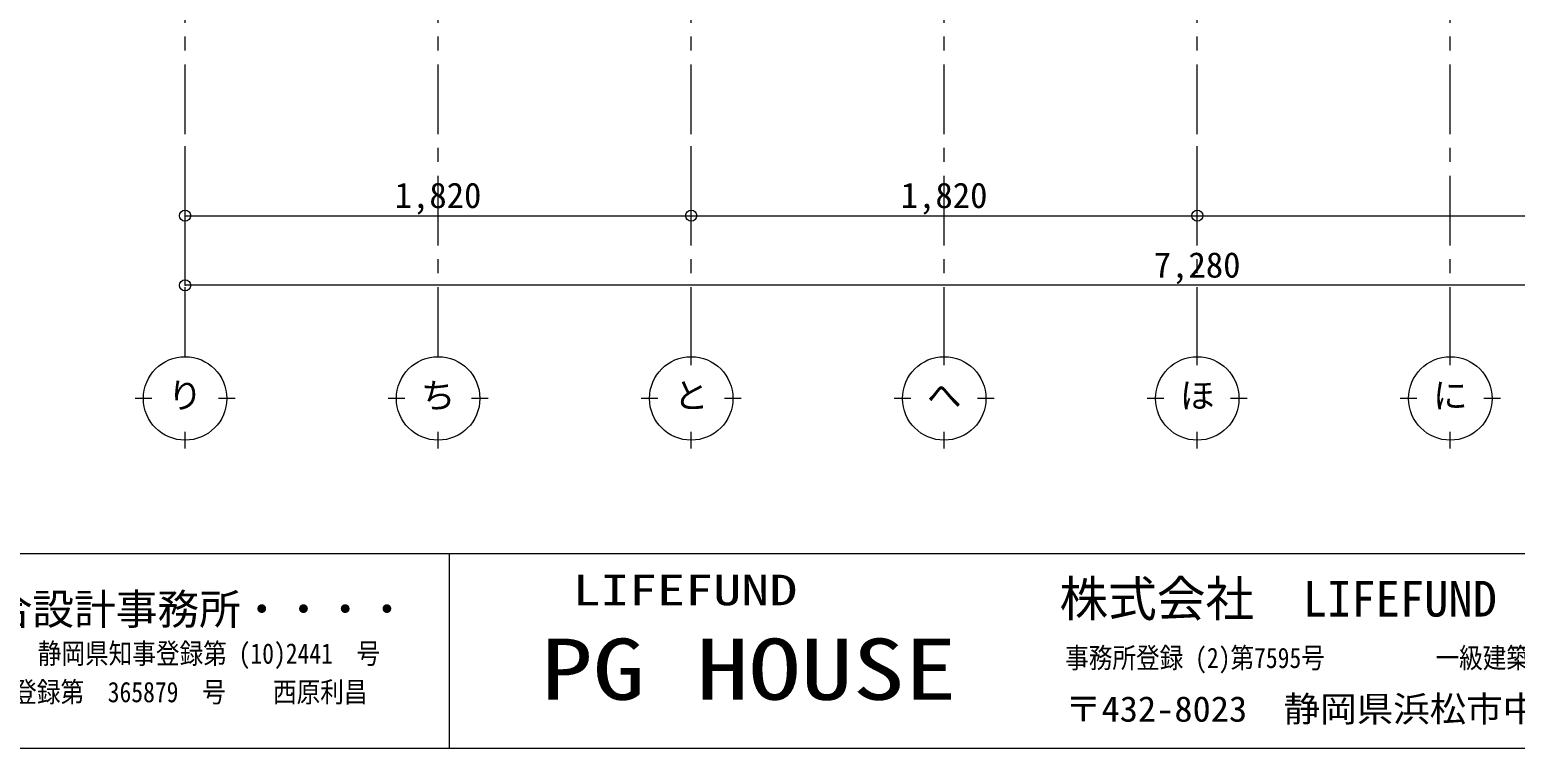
# Model space of a CAD drawing. Units: millimetres at full size, sheet at 1:50. Extents: x -16792 to 54909, y -26252 to 25759.
# Drawn here: x -5715 to -373, y -6958 to -4376 of the extents above; entities that cross this region are included whole.
import ezdxf
from ezdxf.enums import TextEntityAlignment as Align

# ---------------------------------------------------------------- set-up
doc = ezdxf.new("R2010")
doc.units = ezdxf.units.MM
doc.header["$LTSCALE"] = 50
doc.header["$PDMODE"] = 32
doc.header["$PDSIZE"] = 40
doc.linetypes.add('CHAIN1', pattern=[8, 5, -1, 1, -1])
for name, color, linetype, lineweight in [('3-1_通り芯・通り番号', 7, 'Continuous', 13), ('3-A_文字', 7, 'Continuous', 13), ('3-F_寸法・方位', 7, 'Continuous', 13), ('F-F_図面枠（共通）', 7, 'Continuous', 13)]:
    doc.layers.add(name, color=color, linetype=linetype, lineweight=lineweight)
doc.layers.add('F-1_凡例（一般）', color=7, linetype='Continuous')
doc.styles.add('ＭＳ ゴシック', font='')
doc.styles.get('ＭＳ ゴシック').set_extended_font_data('MS Gothic')

msp = doc.modelspace()

# ---------------------------------------------------------------- linework, layer by layer
at = {"layer": '3-1_通り芯・通り番号', "color": 1, "linetype": 'CHAIN1', "lineweight": 9}
for p, q in [((-5156.26, -5551.2), (-5156.26, 6242.32)), ((-4246.26, -5551.2), (-4246.26, 6242.32)), ((-3336.26, -5551.2), (-3336.26, 6242.32)), ((-2426.26, -5551.2), (-2426.26, 6242.32)), ((-1516.26, -5551.2), (-1516.26, 6242.32)), ((-606.26, -5551.2), (-606.26, 6242.32))]:
    msp.add_line(p, q, dxfattribs=at)
at = {"layer": '3-1_通り芯・通り番号'}
for p, q in [((-3336.26, -5581.2), (-3336.26, -5521.2)), ((-2426.26, -5581.2), (-2426.26, -5521.2)), ((-1516.26, -5581.2), (-1516.26, -5521.2)), ((-606.26, -5581.2), (-606.26, -5521.2)), ((-5276.26, -5701.2), (-5336.26, -5701.2)), ((-4976.26, -5701.2), (-5036.26, -5701.2)), ((-4366.26, -5701.2), (-4426.26, -5701.2)), ((-4066.26, -5701.2), (-4126.26, -5701.2)), ((-3456.26, -5701.2), (-3516.26, -5701.2)), ((-3156.26, -5701.2), (-3216.26, -5701.2)), ((-2546.26, -5701.2), (-2606.26, -5701.2)), ((-2246.26, -5701.2), (-2306.26, -5701.2)), ((-1636.26, -5701.2), (-1696.26, -5701.2)), ((-1336.26, -5701.2), (-1396.26, -5701.2)), ((-726.26, -5701.2), (-786.26, -5701.2)), ((-426.26, -5701.2), (-486.26, -5701.2)), ((-5156.26, -5881.2), (-5156.26, -5821.2)), ((-4246.26, -5881.2), (-4246.26, -5821.2)), ((-3336.26, -5881.2), (-3336.26, -5821.2)), ((-2426.26, -5881.2), (-2426.26, -5821.2)), ((-1516.26, -5881.2), (-1516.26, -5821.2)), ((-606.26, -5881.2), (-606.26, -5821.2))]:
    msp.add_line(p, q, dxfattribs=at)
for centre in [(-5156.26, -5701.2), (-4246.26, -5701.2), (-3336.26, -5701.2), (-2426.26, -5701.2), (-1516.26, -5701.2), (-606.26, -5701.2)]:
    msp.add_circle(centre, 150, dxfattribs=at)
at = {"layer": '3-F_寸法・方位'}
for p, q in [((-5156.26, -5044.63), (-5156.26, -4794.63)), ((-3336.26, -5044.63), (-3336.26, -4794.63)), ((-1516.26, -5044.63), (-1516.26, -4794.63)), ((-5156.26, -5294.63), (-5156.26, -5044.63)), ((-5156.26, -5044.63), (-3336.26, -5044.63)), ((-3336.26, -5044.63), (-1516.26, -5044.63)), ((-1516.26, -5044.63), (2123.74, -5044.63)), ((2123.74, -5294.63), (-5156.26, -5294.63))]:
    msp.add_line(p, q, dxfattribs=at)
for p in [(-5156.26, -5044.63), (-3336.26, -5044.63), (-1516.26, -5044.63), (-5156.26, -5294.63)]:
    msp.add_point(p, dxfattribs=at)
at = {"layer": 'F-F_図面枠（共通）'}
for p, q in [((-8505.74, -6258.13), (11294.26, -6258.13)), ((-4206.48, -6258.13), (-4206.48, -6958.13)), ((-8505.74, -6958.13), (11294.26, -6958.13))]:
    msp.add_line(p, q, dxfattribs=at)

# ---------------------------------------------------------------- texts
at = {"layer": '3-A_文字', "style": 'ＭＳ ゴシック'}
for s, p in [('り', (-5218.76, -5763.7)), ('ち', (-4308.76, -5763.7)), ('と', (-3398.76, -5763.7)), ('へ', (-2488.76, -5763.7)), ('ほ', (-1578.76, -5763.7)), ('に', (-668.76, -5763.7))]:
    msp.add_text(s, height=91.64, dxfattribs=at).set_placement(p, align=Align.BOTTOM_LEFT)
at = {"layer": '3-F_寸法・方位', "style": 'ＭＳ ゴシック'}
for s, p in [('1,820', (-4402.51, -5044.63)), ('1,820', (-2582.51, -5044.63)), ('7,280', (-1672.51, -5294.63))]:
    msp.add_text(s, height=91.64, dxfattribs=at).set_placement(p, align=Align.BOTTOM_LEFT)
at = {"layer": 'F-1_凡例（一般）', "style": 'ＭＳ ゴシック', "width": 0.85}
msp.add_text('一級建築士登録 第179770号', height=73.31, dxfattribs=at).set_placement((-659.58, -6691.89), align=Align.BOTTOM_LEFT)
at = {"layer": 'F-F_図面枠（共通）', "style": 'ＭＳ ゴシック'}
for s, height, width, p in [('LIFEFUND', 110, 1.35, (-3762.46, -6477.4)), ('一級建築士事務所\u3000静岡県知事登録第 (10)2441\u3000号', 73.31, 0.85, (-6451.09, -6676.17)), ('PG HOUSE', 219.9, 1.25, (-3877.53, -6849.95)), ('事務所登録 (2)第7595号', 73.31, 0.85, (-1991.44, -6691.89)), ('一級建築士\u3000大臣登録第\u3000365879\u3000号\u3000\u3000西原利昌', 73.31, 0.85, (-6454.47, -6814.76)), ('〒432-8023\u3000静岡県浜松市中央区鴨江3丁目70番23号', 91.64, 1.05, (-1991.75, -6890.25))]:
    msp.add_text(s, height=height, dxfattribs=dict(at, width=width)).set_placement(p, align=Align.BOTTOM_LEFT)
for s, height, p in [('株式会社\u3000LIFEFUND\u3000InDesign office\u3000一級建築士事務所', 128.3, (-2011.9, -6523.42)), ('浜岡一級総合設計事務所・・・・', 110, (-6606.11, -6546.42))]:
    msp.add_text(s, height=height, dxfattribs=at).set_placement(p, align=Align.BOTTOM_LEFT)

doc.saveas('drawing.dxf')
